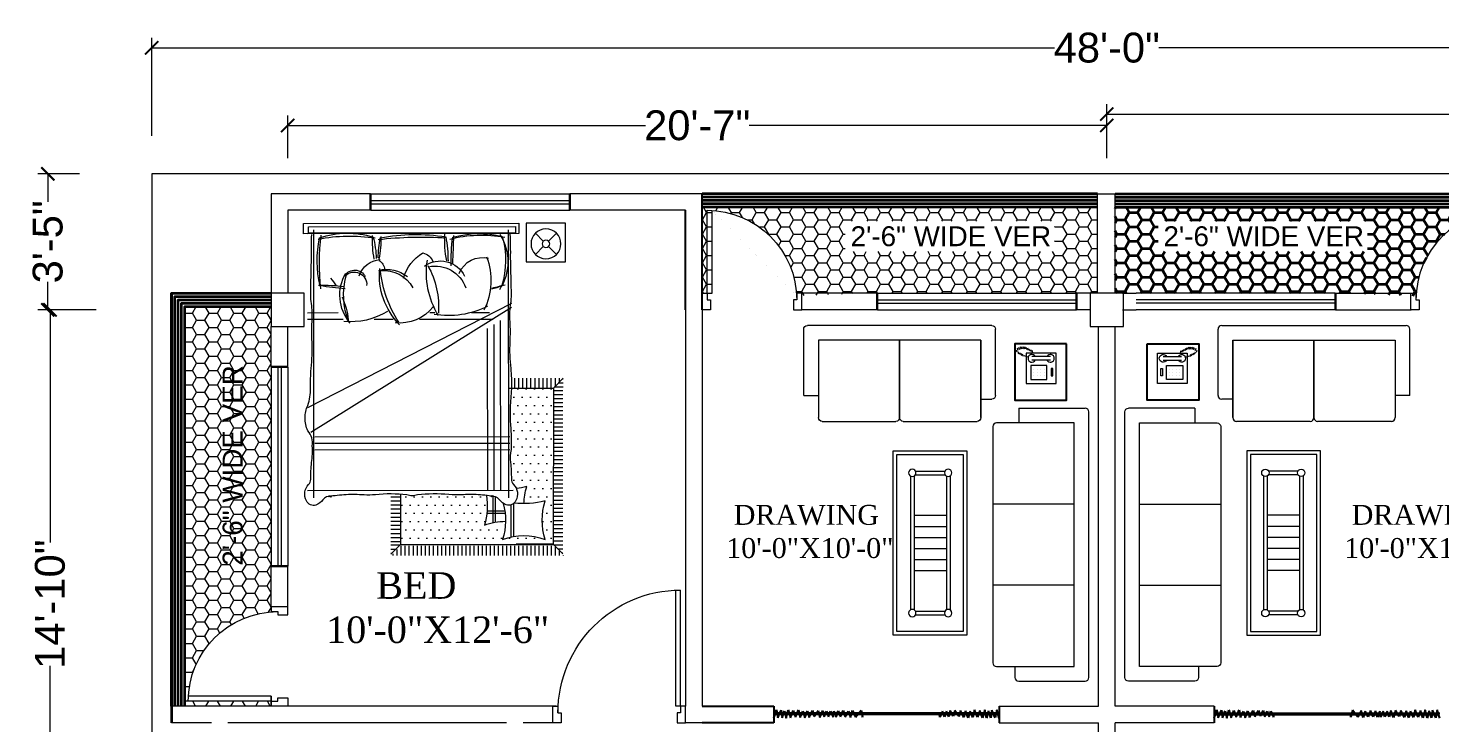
# Model space of a CAD drawing. Header units: inches. Extents: x 1551 to 2198, y 651 to 1264.
# Drawn here: x 1551.2 to 1976.9, y 1054.8 to 1264.2 of the extents above; entities that cross this region are included whole.
import ezdxf

# ---------------------------------------------------------------- set-up
doc = ezdxf.new("R2010")
doc.units = ezdxf.units.IN
doc.header["$MEASUREMENT"] = 0
doc.layers.add('2-Text', color=7, linetype='Continuous')
for name, color, linetype, lineweight in [('4-FURNITURE', 17, 'Continuous', 25), ('DOOR', 252, 'Continuous', 15), ('furniture', 143, 'Continuous', 9), ('illustr-TOILET FIXTURE', 204, 'Continuous', 9), ('sajib', 140, 'Continuous', 30), ('V-line', 254, 'Continuous', 20), ('WALL', 253, 'Continuous', 35)]:
    doc.layers.add(name, color=color, linetype=linetype, lineweight=lineweight)
doc.layers.add('Ver', color=7, linetype='Continuous', lineweight=9, true_color=0x2618ec)
doc.styles.add('h6', font='arial.ttf', dxfattribs={"height": 6})
doc.styles.add('h7', font='arial.ttf', dxfattribs={"height": 9})
doc.styles.add('RS4', font='sylfaen.ttf', dxfattribs={"height": 12})
doc.dimstyles.new('SAJIB 2', dxfattribs={"dimtxt": 9, "dimasz": 4, "dimexe": 3, "dimexo": 3.0625, "dimgap": 0.09, "dimtad": 0, "dimdec": 0, "dimzin": 3, "dimdsep": 46, "dimlunit": 4, "dimtxsty": 'h7', "dimblk": 'ARCHTICK', "dimcen": 2, "dimclrd": 6, "dimclre": 7, "dimclrt": 7, "dimadec": 0, "dimazin": 0, "dimtfac": 1, "dimtdec": 0, "dimtofl": 0, "dimtmove": 0, "dimatfit": 3, "dimldrblk": 'OPEN30', "dimfxl": 1, "dimtolj": 1, "dimtzin": 0, "dimlwd": 20, "dimlwe": 20, "dimarcsym": 0})
pattern_1 = [(0, (-109750.4963, 45282.814), (3.75, 2.1650635), [2.5, -5]), (120, (-109750.4963, 45282.814), (-3.74999999, 2.165063514), [2.5, -5]), (60, (-109750.4963, 45282.814), (8e-09, 4.330127014), [-5, 2.5])]

# ---------------------------------------------------------------- blocks, each defined once
blk = doc.blocks.new('GDFGD')
at = {"layer": 'DOOR'}
for p, q in [((-3036.95, 2150.78), (-3036.95, 2185.78)), ((-3035.45, 2150.78), (-3035.45, 2185.75)), ((-3036.95, 2150.78), (-3035.45, 2150.78))]:
    blk.add_line(p, q, dxfattribs=at)
for points in [[(-3038.45, 2150.78), (-3036.95, 2150.78), (-3036.95, 2148.78), (-3035.95, 2148.78), (-3035.95, 2145.78), (-3038.45, 2145.78)], [(-2998.45, 2150.78), (-2999.95, 2150.78), (-2999.95, 2148.78), (-3000.95, 2148.78), (-3000.95, 2145.78), (-2998.45, 2145.78)]]:
    blk.add_lwpolyline(points, close=True, dxfattribs=at)
blk.add_arc((-3036.95, 2148.78), 37, 0, 90, dxfattribs=at)
blk = doc.blocks.new('RTRTR')
at = {"layer": 'DOOR'}
for p, q in [((-723.21, 2222.65), (-723.21, 2247.61)), ((-721.71, 2222.65), (-721.71, 2247.65)), ((-721.71, 2222.65), (-723.21, 2222.65))]:
    blk.add_line(p, q, dxfattribs=at)
for points in [[(-750.21, 2222.65), (-748.71, 2222.65), (-748.71, 2220.65), (-747.71, 2220.65), (-747.71, 2217.65), (-750.21, 2217.65)], [(-720.21, 2222.65), (-721.71, 2222.65), (-721.71, 2220.65), (-722.71, 2220.65), (-722.71, 2217.65), (-720.21, 2217.65)]]:
    blk.add_lwpolyline(points, close=True, dxfattribs=at)
blk.add_arc((-721.71, 2220.65), 27, 90, 180, dxfattribs=at)
blk = doc.blocks.new('SOFA 3')
at = {"layer": 'furniture'}
for p, q in [((37588.32, 37161.34), (37588.32, 37089.34)), ((37607.32, 37162.34), (37589.32, 37162.34)), ((37608.32, 37158.34), (37608.32, 37161.34)), ((37592.32, 37158.34), (37592.32, 37092.34)), ((37613.32, 37158.34), (37592.32, 37158.34)), ((37614.32, 37093.34), (37614.32, 37157.34)), ((37592.32, 37136.34), (37614.32, 37136.34)), ((37592.32, 37114.34), (37614.32, 37114.34)), ((37592.32, 37092.34), (37613.32, 37092.34)), ((37607.32, 37088.34), (37607.32, 37092.34)), ((37607.32, 37088.34), (37589.32, 37088.34))]:
    blk.add_line(p, q, dxfattribs=at)
for centre, start, end in [((37589.32, 37161.34), 90, 180), ((37607.32, 37161.34), 0, 90), ((37613.32, 37157.34), 0, 90), ((37613.32, 37093.34), 270, 0), ((37589.32, 37089.34), 180, 270)]:
    blk.add_arc(centre, 1, start, end, dxfattribs=at)
blk = doc.blocks.new('Sofa triple')
at = {"layer": 'furniture'}
blk.add_blockref('SOFA 3', (0, 0), dxfattribs=at)
blk = doc.blocks.new('SOFA')
at = {"layer": 'furniture'}
for p, q in [((10786.9, 32517.5), (10786.9, 32538.5)), ((10787.9, 32539.5), (10807.9, 32539.5)), ((10808.9, 32517.5), (10808.9, 32538.5)), ((10808.9, 32538.5), (10808.9, 32517.5)), ((10808.9, 32517.5), (10808.9, 32538.5)), ((10809.9, 32539.5), (10829.9, 32539.5)), ((10830.9, 32517.5), (10830.9, 32538.5)), ((10830.9, 32538.5), (10830.9, 32517.5)), ((10782.9, 32532.5), (10786.9, 32532.5)), ((10782.9, 32532.5), (10782.9, 32514.5)), ((10830.9, 32533.5), (10833.9, 32533.5)), ((10834.9, 32532.5), (10834.9, 32514.5)), ((10808.9, 32517.5), (10786.9, 32517.5)), ((10830.9, 32517.5), (10808.9, 32517.5)), ((10811.9, 32513.5), (10783.9, 32513.5)), ((10833.9, 32513.5), (10805.9, 32513.5))]:
    blk.add_line(p, q, dxfattribs=at)
for centre, start, end in [((10787.9, 32538.5), 90, 180), ((10807.9, 32538.5), 0, 90), ((10809.9, 32538.5), 90, 180), ((10829.9, 32538.5), 0, 90), ((10833.9, 32532.5), 0, 90), ((10783.9, 32514.5), 180, 270), ((10833.9, 32514.5), 270, 0)]:
    blk.add_arc(centre, 1, start, end, dxfattribs=at)
blk = doc.blocks.new('RECTANG')
for p, q in [((1, 1), (0, 1)), ((0, 1), (0, 0)), ((1, 0), (1, 1)), ((0, 0), (1, 0))]:
    blk.add_line(p, q)
blk = doc.blocks.new('FNPHONE')
for p, q in [((-7.29, 6.54), (-7.29, 1.54)), ((-6.29, 6.54), (-6.29, 1.54)), ((-3.87, 4.85), (-3.87, 4.85)), ((-3.87, 3.91), (-3.87, 3.91)), ((-2.94, 4.85), (-2.94, 4.85)), ((-2.94, 3.91), (-2.94, 3.91)), ((-2, 4.85), (-2, 4.85)), ((-2, 3.91), (-2, 3.91)), ((-9.1, 0.22), (-9.7, 0.02)), ((-8.9, 0.62), (-9.5, 0.42)), ((-8.7, 1.02), (-9.3, 0.82)), ((-8.5, 1.42), (-9.1, 1.22)), ((-8.3, 1.82), (-8.9, 1.62)), ((-7.14, 0.56), (-7.5, -0.58)), ((-3.87, 2.97), (-3.87, 2.97)), ((-3.87, 2.03), (-3.87, 2.03)), ((-2.94, 2.97), (-2.94, 2.97)), ((-2.94, 2.03), (-2.94, 2.03)), ((-2, 2.97), (-2, 2.97)), ((-2, 2.03), (-2, 2.03)), ((-9.3, -0.18), (-9.9, -0.38)), ((-9.3, -0.58), (-9.9, -0.78)), ((-9.3, -0.98), (-9.9, -1.18)), ((-9.3, -1.38), (-9.9, -1.58)), ((-9.1, -1.78), (-9.7, -1.98)), ((-8.9, -2.18), (-9.5, -2.38)), ((-8.43, -2.46), (-9.03, -2.66)), ((-7.9, -1.98), (-8.5, -2.18)), ((-7.7, -1.58), (-8.3, -1.78)), ((-7.5, -1.18), (-8.1, -1.38)), ((-7.3, -0.78), (-7.9, -0.98))]:
    blk.add_line(p, q)
for centre, start, end in [((-6.79, 6.54), 298.4915, 241.5085), ((-6.79, 1.54), 118.4915, 61.5085)]:
    blk.add_arc(centre, 1.05, start, end)
for p, xscale, yscale, zscale in [((-8.21, 0), 8.20528234483245, 8.104073169521023, 8.20528234483245), ((-4.81, 1.25), 3.75, 4.375, 3.75), ((-4.03, 6.72), 2.03125, 0.46875, 2.03125)]:
    blk.add_blockref('RECTANG', p, dxfattribs=dict(xscale=xscale, yscale=yscale, zscale=zscale))
blk = doc.blocks.new('T TABLE')
at = {"layer": 'furniture', "ltscale": 0.25}
for p, q in [((10870.58, 29506.49), (10850.58, 29506.49)), ((10850.58, 29506.49), (10850.58, 29456.49)), ((10869.58, 29505.49), (10851.58, 29505.49)), ((10851.58, 29505.49), (10851.58, 29457.49)), ((10869.58, 29457.49), (10869.58, 29505.49)), ((10870.58, 29456.49), (10870.58, 29506.49)), ((10850.58, 29456.49), (10870.58, 29456.49)), ((10851.58, 29457.49), (10869.58, 29457.49))]:
    blk.add_line(p, q, dxfattribs=at)
at = {"layer": 'V-line', "color": 251, "ltscale": 0.25}
for p, q in [((10856.67, 29500.99), (10864.67, 29500.99)), ((10856.67, 29499.99), (10864.67, 29499.99)), ((10855.31, 29463.35), (10855.31, 29499.62)), ((10856.31, 29463.35), (10856.31, 29499.62)), ((10865.04, 29463.35), (10865.04, 29499.62)), ((10866.04, 29463.35), (10866.04, 29499.62)), ((10856.31, 29488.99), (10865.04, 29488.99)), ((10856.31, 29488.99), (10865.04, 29488.99)), ((10856.31, 29485.99), (10865.04, 29485.99)), ((10856.31, 29485.99), (10865.04, 29485.99)), ((10856.31, 29482.99), (10865.04, 29482.99)), ((10856.31, 29482.99), (10865.04, 29482.99)), ((10856.31, 29479.99), (10865.04, 29479.99)), ((10856.31, 29479.99), (10865.04, 29479.99)), ((10856.31, 29476.99), (10865.04, 29476.99)), ((10856.31, 29476.99), (10865.04, 29476.99)), ((10856.31, 29473.99), (10865.04, 29473.99)), ((10856.67, 29462.99), (10864.67, 29462.99)), ((10856.67, 29461.99), (10864.67, 29461.99))]:
    blk.add_line(p, q, dxfattribs=at)
for centre in [(10855.81, 29500.49), (10865.54, 29500.49), (10855.81, 29462.49), (10865.54, 29462.49)]:
    blk.add_circle(centre, 1, dxfattribs=at)
blk = doc.blocks.new('bedm')
for p, q in [((-12.73, 24.38), (50.51, 24.38)), ((-11.35, 25.59), (-11.35, -56.88)), ((48.64, 25.59), (48.64, -56.88)), ((-12.35, 2.89), (50.51, -29.21)), ((-12.35, 1.69), (49.48, -36.77)), ((-5.51, 0), (0, 0)), ((11.33, 0), (12.81, 0)), ((41.02, 0), (50.51, 0)), ((-6.7, -2.03), (15.97, -2.03)), ((24.06, -2.03), (29.96, -2.03)), ((39.46, -2.03), (50.51, -2.03)), ((-12.73, -54.7), (50.51, -54.7))]:
    blk.add_line(p, q)
for points in [[(-14.62, 27.58), (-14.62, 24.38), (51.64, 24.38), (51.64, 27.58)], [(-13.6, 24.61), (50.16, 24.61), (50.16, 26.52), (-13.6, 26.52)]]:
    blk.add_lwpolyline(points, close=True)
at = {"linetype": 'ByBlock'}
for points in [[(-11.93, -34.52, 0.045167), (-12.14, -42.06, -0.080578), (-11.96, -45.99, 0.026504), (-12.23, -51.13, -0.211134), (-12.9, -52.77, 0.329446), (-13.58, -57.76, 0.37589), (-10.61, -59.09, 0.123892), (-8.48, -57.44, -0.342539), (-5.98, -56.62, 0.955623), (-6.75, -56.52, -0.036442), (-1.35, -55.92, -0.046791), (3.01, -56, 0.023628), (7.01, -55.92, -0.055897), (16.69, -56.01, 0.053528), (18.31, -56.29, 0.053528), (19.93, -56.01, -0.055897), (29.62, -55.92, 0.026973), (33.12, -56, -0.036947), (38.63, -55.92, -0.036442), (44.03, -56.52, 0.955623), (43.26, -56.62, -0.342539), (45.76, -57.44, 0.123892), (47.9, -59.09, 0.37589), (50.86, -57.76, 0.329446), (50.19, -52.77, -0.211134), (49.51, -51.13, 0.026504), (49.24, -45.99, -0.06219), (49.05, -40.9, -0.218233), (50.36, -36.25, 0.123513), (51.21, -32.26, 0.129887), (50.39, -28.42, -0.095063), (49.59, -23.12, 0.016498), (49.37, -17.12, -0.039412), (49.06, -8.88, 0.025508), (49.06, -2.71, -0.038458), (49.16, 2.23, 0.058958), (49.43, 7.72, 0.00267), (49.23, 16.86, 0.015571), (49.13, 24.18)], [(-11.85, 24.18, 0.015571), (-11.95, 16.86, 0.00267), (-12.14, 7.72, 0.058958), (-11.87, 2.23, -0.038458), (-11.77, -2.71, 0.025508), (-11.77, -8.88, -0.039412), (-12.08, -17.12, 0.016498), (-12.31, -23.12)], [(-12.31, -23.12, -0.037552), (-11.93, -34.52)]]:
    blk.add_lwpolyline(points, format="xyb", dxfattribs=at)
for centre, radius, start, end in [((4.34, 15.74), 15.55, 147.51, 213.8336), ((-3.1, -14.57), 38.5, 75.2741, 100.6711), ((122.07, 24.02), 116.52, 180.1063, 184.3312), ((-29.58, 22.85), 37.82, 349.589, 2.0447), ((15.6, -89.34), 112.69, 83.3146, 94.0301), ((57.39, 22.44), 29.5, 177.8261, 191.4767), ((37.43, -28.85), 52.51, 79.3138, 98.5648), ((0.63, 22.18), 29.83, 349.1667, 3.123), ((-29.75, 15.34), 76.52, 354.0935, 6.4707), ((11.14, 4.47), 9.94, 78.0413, 160.8342), ((36.5, 1.79), 26.38, 151.0456, 184.1497), ((26.84, 3.06), 9.96, 83.1541, 152.0001), ((-9.06, 17.28), 37.34, 327.3804, 353.3034), ((36.06, 8.78), 3.82, 42.6016, 185.3377), ((17.55, 5.5), 21.8, 338.0807, 15.8259), ((61.56, -4.61), 23.76, 139.9508, 146.951), ((-27.33, -68.33), 78.8, 74.5629, 77.5763), ((61.56, -4.61), 23.76, 156.2982, 173.8539), ((47.62, -70.17), 78.78, 90.3848, 96.2107)]:
    blk.add_arc(centre, radius, start, end)
for centre, radius, start, end in [((15.98, 16.19), 26.48, 163.9263, 197.1409), ((-2.34, -5.37), 29.75, 74.2117, 103.8432), ((-53.93, 15.34), 60.2, 359.1536, 7.5533), ((48.63, 15.9), 41.42, 169.5301, 179.934), ((16.98, -34.74), 58.87, 79.1717, 98.8688), ((-11.16, 15.68), 39.9, 1.8337, 10.6945), ((58.71, 15.92), 29.43, 165.3434, 178.3876), ((38.13, -2.18), 26.74, 71.2545, 107.1861), ((12.57, 16.04), 34.89, 347.3175, 11.7435), ((15.86, 14.24), 4.3, 102.1757, 158.3207), ((8.44, 7.29), 12.92, 15.4018, 59.7122), ((14.51, 10.01), 20.51, 159.3026, 206.5026), ((-3.37, 9.34), 7.68, 21.4295, 104.3652), ((9.6, 7.65), 8.33, 54.1671, 153.8421), ((-11.14, 12.19), 24.99, 328.6542, 9.1977), ((26.06, 3.09), 10.31, 76.3296, 128.0812), ((6.78, 11.47), 21.53, 315.5269, 5.813), ((30.3, 13.08), 3.59, 120.1134, 175.8974), ((27.5, 8.99), 7.47, 19.1335, 85.0933), ((35.95, 9.51), 3.68, 33.4026, 153.0195), ((27.22, 5.47), 13.28, 319.8178, 30.7335), ((-5.37, 15.08), 7.78, 239.4859, 264.3104), ((35.43, 69.63), 62.26, 273.2105, 280.3406), ((7.07, 25.62), 26.45, 243.0538, 279.663), ((22.22, 10.21), 13.35, 218.7278, 275.6813), ((37.1, 18.54), 21.25, 238.1221, 275.9522)]:
    blk.add_arc(centre, radius, start, end, dxfattribs=at)
blk = doc.blocks.new('M-bed')
at = {"layer": 'furniture'}
h = blk.add_hatch(dxfattribs=at)
h.set_pattern_fill('DOTS', color=3, scale=40, angle=180, style=0)
h.set_pattern_definition([(180, (3692.6392, 7362.079), (-1.25, -2.5), [0, -2.5])])
h.paths.add_polyline_path([(3692.58, 7408.37), (3681.4, 7408.38), (3646.55, 7408.43), (3646.54, 7393.34, 0.011226), (3648.44, 7393.52, -0.053528), (3650.03, 7393.79, -0.053528), (3651.62, 7393.52, 0.055897), (3661.11, 7393.42, -0.023628), (3665.03, 7393.5, 0.046791), (3669.29, 7393.42, 0.021476), (3672.42, 7393.67, 0.117676), (3671.8, 7402.65, 0.09252), (3678.19, 7401.45, 0.072446), (3677.31, 7406.97, 0.18681), (3690.12, 7406.96, 0.148057), (3690.11, 7395.32, 0.06293), (3683.75, 7396.14, 0.065098), (3684.6, 7391, 0.0312), (3681.47, 7391.61, -0.099873), (3680.54, 7390.25, 0.186828), (3679.95, 7388.81, -0.027883), (3679.66, 7383.51, 0.077199), (3679.86, 7379.82, -0.045167), (3679.65, 7372.43, 0.037552), (3680.01, 7361.27), (3692.64, 7361.27)])
at = {"layer": 'furniture', "linetype": 'Continuous'}
for p, q in [((3646.55, 7408.43), (3643.61, 7411.37)), ((3692.58, 7408.37), (3695.52, 7411.31)), ((3692.64, 7361.27), (3692.58, 7408.37)), ((3679.07, 7361.27), (3692.64, 7361.27)), ((3692.64, 7361.27), (3695.58, 7358.32))]:
    blk.add_line(p, q, dxfattribs=at)
at = {"layer": 'furniture', "color": 1}
for p, q in [((3643.85, 7411.14), (3643.62, 7411.14)), ((3644.17, 7411.23), (3644.17, 7411.8)), ((3645.4, 7410.01), (3645.4, 7411.8)), ((3646.62, 7408.86), (3646.62, 7411.8)), ((3647.85, 7408.86), (3647.85, 7411.8)), ((3649.07, 7408.86), (3649.07, 7411.79)), ((3650.3, 7408.85), (3650.3, 7411.79)), ((3651.52, 7408.85), (3651.52, 7411.79)), ((3652.75, 7408.85), (3652.75, 7411.79)), ((3653.97, 7408.85), (3653.97, 7411.79)), ((3655.2, 7408.85), (3655.2, 7411.79)), ((3656.42, 7408.85), (3656.42, 7411.79)), ((3657.65, 7408.85), (3657.65, 7411.79)), ((3658.87, 7408.84), (3658.87, 7411.78)), ((3660.1, 7408.84), (3660.1, 7411.78)), ((3661.32, 7408.84), (3661.32, 7411.78)), ((3662.55, 7408.84), (3662.55, 7411.78)), ((3663.77, 7408.84), (3663.77, 7411.78)), ((3665, 7408.84), (3665, 7411.78)), ((3666.22, 7408.84), (3666.22, 7411.78)), ((3667.45, 7408.84), (3667.45, 7411.78)), ((3668.67, 7408.83), (3668.67, 7411.77)), ((3669.9, 7408.83), (3669.9, 7411.77)), ((3671.12, 7408.83), (3671.12, 7411.77)), ((3672.35, 7408.83), (3672.35, 7411.77)), ((3673.57, 7408.83), (3673.57, 7411.77)), ((3674.8, 7408.83), (3674.8, 7411.77)), ((3676.02, 7408.83), (3676.02, 7411.77)), ((3677.25, 7408.82), (3677.25, 7411.77)), ((3678.47, 7408.82), (3678.47, 7411.76)), ((3679.7, 7408.82), (3679.7, 7411.76)), ((3680.92, 7408.82), (3680.92, 7411.76)), ((3682.15, 7408.82), (3682.15, 7411.76)), ((3683.37, 7408.82), (3683.37, 7411.76)), ((3684.6, 7408.82), (3684.6, 7411.76)), ((3685.82, 7408.82), (3685.82, 7411.76)), ((3687.05, 7408.81), (3687.05, 7411.75)), ((3688.27, 7408.81), (3688.27, 7411.75)), ((3689.5, 7408.81), (3689.5, 7411.75)), ((3690.72, 7408.81), (3690.72, 7411.75)), ((3691.95, 7408.81), (3691.95, 7411.75)), ((3693.17, 7409.24), (3693.17, 7411.75)), ((3694.4, 7410.46), (3694.4, 7411.75)), ((3695.52, 7411.08), (3695.29, 7411.08)), ((3695.62, 7411.69), (3695.62, 7411.75)), ((3646.55, 7407.64), (3643.61, 7407.65)), ((3645.08, 7409.92), (3643.62, 7409.92)), ((3646.3, 7408.69), (3643.62, 7408.69)), ((3692.58, 7408.37), (3681.4, 7408.38)), ((3695.52, 7407.4), (3692.58, 7407.4)), ((3695.52, 7408.63), (3692.84, 7408.63)), ((3695.52, 7409.85), (3694.06, 7409.85)), ((3646.55, 7406.42), (3643.61, 7406.42)), ((3646.55, 7405.19), (3643.61, 7405.2)), ((3646.55, 7403.97), (3643.61, 7403.97)), ((3646.55, 7402.74), (3643.61, 7402.75)), ((3680.57, 7396.12), (3680.58, 7406.05)), ((3695.51, 7402.5), (3692.57, 7402.5)), ((3695.52, 7406.18), (3692.58, 7406.18)), ((3695.52, 7404.95), (3692.58, 7404.95)), ((3695.52, 7403.73), (3692.58, 7403.73)), ((3646.54, 7401.52), (3643.6, 7401.52)), ((3646.54, 7400.29), (3643.6, 7400.3)), ((3646.54, 7399.07), (3643.6, 7399.07)), ((3678, 7398.4), (3672.62, 7398.41)), ((3675.06, 7394.04), (3675.07, 7401.73)), ((3695.51, 7401.28), (3692.57, 7401.28)), ((3695.51, 7400.05), (3692.57, 7400.05)), ((3695.51, 7398.83), (3692.57, 7398.83)), ((3646.54, 7397.84), (3643.6, 7397.85)), ((3646.54, 7396.62), (3643.6, 7396.62)), ((3646.54, 7395.39), (3643.6, 7395.4)), ((3646.54, 7394.17), (3643.6, 7394.17)), ((3695.51, 7397.6), (3692.57, 7397.6)), ((3695.51, 7396.38), (3692.57, 7396.38)), ((3695.51, 7395.15), (3692.57, 7395.15)), ((3695.51, 7393.93), (3692.57, 7393.93)), ((3676.76, 7392.21), (3676.71, 7340.89)), ((3695.5, 7391.48), (3692.56, 7391.48)), ((3695.5, 7390.25), (3692.56, 7390.25)), ((3695.51, 7392.7), (3692.57, 7392.7)), ((3695.5, 7389.03), (3692.56, 7389.03)), ((3695.5, 7387.8), (3692.56, 7387.8)), ((3695.5, 7386.58), (3692.56, 7386.58)), ((3695.5, 7385.35), (3692.56, 7385.35)), ((3695.5, 7384.13), (3692.56, 7384.13)), ((3695.5, 7382.9), (3692.56, 7382.9)), ((3695.5, 7381.68), (3692.56, 7381.68)), ((3695.49, 7379.23), (3692.55, 7379.23)), ((3695.49, 7378), (3692.55, 7378)), ((3695.49, 7376.78), (3692.55, 7376.78)), ((3695.5, 7380.45), (3692.56, 7380.45)), ((3620.67, 7375.96), (3679.46, 7375.91)), ((3695.49, 7375.55), (3692.55, 7375.55)), ((3695.49, 7374.33), (3692.55, 7374.33)), ((3695.49, 7373.1), (3692.55, 7373.1)), ((3695.49, 7371.88), (3692.55, 7371.88)), ((3695.49, 7370.65), (3692.55, 7370.65)), ((3695.49, 7369.43), (3692.55, 7369.43)), ((3695.48, 7366.98), (3692.54, 7366.98)), ((3695.48, 7365.75), (3692.54, 7365.75)), ((3695.48, 7364.53), (3692.54, 7364.53)), ((3695.49, 7368.2), (3692.55, 7368.2)), ((3680.87, 7358.34), (3680.87, 7361.28)), ((3682.1, 7358.34), (3682.1, 7361.28)), ((3683.32, 7358.34), (3683.32, 7361.28)), ((3684.55, 7358.34), (3684.55, 7361.28)), ((3685.77, 7358.34), (3685.77, 7361.28)), ((3687, 7358.33), (3687, 7361.27)), ((3688.22, 7358.33), (3688.22, 7361.27)), ((3689.45, 7358.33), (3689.45, 7361.27)), ((3690.67, 7358.33), (3690.67, 7361.27)), ((3691.9, 7358.33), (3691.9, 7361.27)), ((3695.48, 7363.3), (3692.54, 7363.3)), ((3695.48, 7362.08), (3692.54, 7362.08)), ((3695.58, 7361.06), (3692.84, 7361.06)), ((3693.12, 7358.33), (3693.12, 7360.77)), ((3695.62, 7359.79), (3694.11, 7359.79)), ((3694.35, 7358.32), (3694.35, 7359.54)), ((3695.62, 7358.57), (3695.33, 7358.57))]:
    blk.add_line(p, q, dxfattribs=at)
at = {"layer": 'furniture', "color": 150}
for p, q in [((3679.83, 7396.51), (3679.84, 7406.2)), ((3678.09, 7399.14), (3672.55, 7399.14)), ((3674.33, 7393.99), (3674.33, 7401.88)), ((3674.8, 7392.21), (3674.76, 7342.11)), ((3620.67, 7377.92), (3679.46, 7377.87))]:
    blk.add_line(p, q, dxfattribs=at)
at = {"layer": 'furniture'}
for p, q in [((3672.84, 7392.22), (3672.8, 7343.33)), ((3620.67, 7379.88), (3679.46, 7379.83)), ((3689.59, 7318.59, 1.69), (3687.2, 7320.99, 1.69)), ((3691.18, 7318.59, 1.69), (3693.58, 7320.98, 1.69)), ((3689.59, 7317, 1.69), (3687.2, 7314.61, 1.69)), ((3691.18, 7317, 1.69), (3693.57, 7314.61, 1.69))]:
    blk.add_line(p, q, dxfattribs=at)
at = {"layer": 'furniture', "linetype": 'Continuous'}
blk.add_lwpolyline([(3646.54, 7393.34), (3646.55, 7408.43), (3692.64, 7408.43)], dxfattribs=at)
at = {"layer": 'furniture'}
blk.add_lwpolyline([(3696.25, 7311.53), (3684.4, 7311.54), (3684.41, 7323.25), (3696.26, 7323.24)], close=True, dxfattribs=at)
for radius in [4.51, 1.13]:
    blk.add_circle((3690.39, 7317.8, 1.69), radius, dxfattribs=at)
for centre, radius, start, end in [((3658.8, 7401.17), 19.4, 344.6755, 17.4141), ((3683.73, 7423.51), 17.74, 248.7884, 291.1143), ((3709.34, 7401.12), 20.09, 163.1076, 196.7951), ((3653.29, 7396.85), 19.4, 350.5682, 17.4141), ((3678.22, 7419.19), 17.74, 248.7884, 269.9322), ((3683.68, 7370.58), 25.56, 75.4418, 96.6097), ((3703.83, 7396.8), 20.09, 181.8967, 196.7951), ((3678.17, 7366.26), 25.56, 75.4418, 82.59)]:
    blk.add_arc(centre, radius, start, end, dxfattribs=at)
at = {"layer": 'furniture', "xscale": 0.9799999999687397, "yscale": 0.9799999999687397, "zscale": 0.9799999999687397, "rotation": 179.9513479370545}
blk.add_blockref('bedm', (3667.93, 7338.62), dxfattribs=at)
blk = doc.blocks.new('_ArchTick')
at = {"layer": 'WALL', "color": 0, "const_width": 0.15}
blk.add_lwpolyline([(-0.5, -0.5), (0.5, 0.5)], dxfattribs=at)
blk = doc.blocks.new('*D23')
at = {"layer": 'Defpoints', "color": 0, "ltscale": 25, "transparency": 16777216}
for p in [(2164.46, 1258.27), (2164.46, 1235.42), (1588.46, 1228.7)]:
    blk.add_point(p, dxfattribs=at)
at = {"layer": 'Ver', "color": 7, "lineweight": 20, "ltscale": 25, "transparency": 16777216}
for p, q in [((1588.46, 1231.77), (1588.46, 1261.27)), ((2164.46, 1238.48), (2164.46, 1261.27))]:
    blk.add_line(p, q, dxfattribs=at)
at = {"layer": 'Ver', "color": 6, "lineweight": 20, "ltscale": 25, "transparency": 16777216}
for p, q in [((1588.46, 1258.27), (1860.73, 1258.27)), ((2164.46, 1258.27), (1892.19, 1258.27))]:
    blk.add_line(p, q, dxfattribs=at)
at = {"layer": 'Ver', "color": 6, "lineweight": 20, "ltscale": 25, "transparency": 16777216, "xscale": 4, "yscale": 4, "zscale": 4, "rotation": 180}
blk.add_blockref('_ArchTick', (1588.46, 1258.27), dxfattribs=at)
at = {"layer": 'Ver', "color": 6, "lineweight": 20, "ltscale": 25, "transparency": 16777216, "xscale": 4, "yscale": 4, "zscale": 4}
blk.add_blockref('_ArchTick', (2164.46, 1258.27), dxfattribs=at)
at = {"layer": 'Ver', "color": 7, "ltscale": 25, "transparency": 16777216, "insert": (1876.46, 1258.27), "char_height": 9, "attachment_point": 5, "style": 'h7'}
blk.add_mtext('\\A1;48\'-0"', dxfattribs=at)
blk = doc.blocks.new('_Open30')
at = {"color": 0, "linetype": 'ByBlock', "lineweight": -2}
for p, q in [((-1, 0.27), (0, 0)), ((0, 0), (-1, -0.27)), ((0, 0), (-1, 0))]:
    blk.add_line(p, q, dxfattribs=at)
blk = doc.blocks.new('*D24')
at = {"layer": 'Defpoints', "color": 0, "ltscale": 25, "transparency": 16777216}
for p in [(2123.46, 1238.3), (1876.46, 1221.95), (2123.46, 1221.95)]:
    blk.add_point(p, dxfattribs=at)
at = {"layer": 'Ver', "color": 7, "lineweight": 20, "ltscale": 25, "transparency": 16777216}
for p, q in [((1876.46, 1225.02), (1876.46, 1241.3)), ((2123.46, 1225.02), (2123.46, 1241.3))]:
    blk.add_line(p, q, dxfattribs=at)
at = {"layer": 'Ver', "color": 6, "lineweight": 20, "ltscale": 25, "transparency": 16777216}
for p, q in [((1876.46, 1238.3), (1984.34, 1238.3)), ((2123.46, 1238.3), (2015.59, 1238.3))]:
    blk.add_line(p, q, dxfattribs=at)
at = {"layer": 'Ver', "color": 6, "lineweight": 20, "ltscale": 25, "transparency": 16777216, "xscale": 4, "yscale": 4, "zscale": 4, "rotation": 180}
blk.add_blockref('_ArchTick', (1876.46, 1238.3), dxfattribs=at)
at = {"layer": 'Ver', "color": 6, "lineweight": 20, "ltscale": 25, "transparency": 16777216, "xscale": 4, "yscale": 4, "zscale": 4}
blk.add_blockref('_ArchTick', (2123.46, 1238.3), dxfattribs=at)
at = {"layer": 'Ver', "color": 7, "ltscale": 25, "transparency": 16777216, "insert": (1999.96, 1238.3), "char_height": 9, "attachment_point": 5, "style": 'h7'}
blk.add_mtext('\\A1;20\'-7"', dxfattribs=at)
blk = doc.blocks.new('*D25')
at = {"layer": 'Defpoints', "color": 0, "ltscale": 25, "transparency": 16777216}
for p in [(1629.46, 1234.85), (1629.46, 1221.95), (1876.46, 1221.95)]:
    blk.add_point(p, dxfattribs=at)
at = {"layer": 'Ver', "color": 7, "lineweight": 20, "ltscale": 25, "transparency": 16777216}
for p, q in [((1629.46, 1225.02), (1629.46, 1237.85)), ((1876.46, 1225.02), (1876.46, 1237.85))]:
    blk.add_line(p, q, dxfattribs=at)
at = {"layer": 'Ver', "color": 6, "lineweight": 20, "ltscale": 25, "transparency": 16777216}
for p, q in [((1629.46, 1234.85), (1737.34, 1234.85)), ((1876.46, 1234.85), (1768.59, 1234.85))]:
    blk.add_line(p, q, dxfattribs=at)
at = {"layer": 'Ver', "color": 6, "lineweight": 20, "ltscale": 25, "transparency": 16777216, "xscale": 4, "yscale": 4, "zscale": 4, "rotation": 180}
blk.add_blockref('_ArchTick', (1629.46, 1234.85), dxfattribs=at)
at = {"layer": 'Ver', "color": 6, "lineweight": 20, "ltscale": 25, "transparency": 16777216, "xscale": 4, "yscale": 4, "zscale": 4}
blk.add_blockref('_ArchTick', (1876.46, 1234.85), dxfattribs=at)
at = {"layer": 'Ver', "color": 7, "ltscale": 25, "transparency": 16777216, "insert": (1752.96, 1234.85), "char_height": 9, "attachment_point": 5, "style": 'h7'}
blk.add_mtext('\\A1;20\'-7"', dxfattribs=at)
blk = doc.blocks.new('*D26')
at = {"layer": 'Defpoints', "color": 0, "ltscale": 25, "transparency": 16777216}
for p in [(1569.76, 1220.27), (1557.12, 1179.27), (1574.82, 1179.27)]:
    blk.add_point(p, dxfattribs=at)
at = {"layer": 'Ver', "color": 7, "lineweight": 20, "ltscale": 25, "transparency": 16777216}
for p, q in [((1566.7, 1220.27), (1554.12, 1220.27)), ((1571.75, 1179.27), (1554.12, 1179.27))]:
    blk.add_line(p, q, dxfattribs=at)
at = {"layer": 'Ver', "color": 6, "lineweight": 20, "ltscale": 25, "transparency": 16777216}
for p, q in [((1557.12, 1220.27), (1557.12, 1211.82)), ((1557.12, 1179.27), (1557.12, 1187.72))]:
    blk.add_line(p, q, dxfattribs=at)
at = {"layer": 'Ver', "color": 6, "lineweight": 20, "ltscale": 25, "transparency": 16777216, "xscale": 4, "yscale": 4, "zscale": 4}
for p, rotation in [((1557.12, 1220.27), 90), ((1557.12, 1179.27), 270)]:
    blk.add_blockref('_ArchTick', p, dxfattribs=dict(at, rotation=rotation))
at = {"layer": 'Ver', "color": 7, "ltscale": 25, "transparency": 16777216, "insert": (1557.12, 1199.77), "char_height": 9, "attachment_point": 5, "rotation": 90, "style": 'h7'}
blk.add_mtext('\\A1;3\'-5"', dxfattribs=at)
blk = doc.blocks.new('*D34')
at = {"layer": 'Defpoints', "color": 0, "ltscale": 25, "transparency": 16777216}
for p in [(1557.8, 1179.27), (1570.8, 1179.27), (1570.8, 1001.77)]:
    blk.add_point(p, dxfattribs=at)
at = {"layer": 'Ver', "color": 7, "lineweight": 20, "ltscale": 25, "transparency": 16777216}
for p, q in [((1567.74, 1179.27), (1554.8, 1179.27)), ((1567.74, 1001.77), (1554.8, 1001.77))]:
    blk.add_line(p, q, dxfattribs=at)
at = {"layer": 'Ver', "color": 6, "lineweight": 20, "ltscale": 25, "transparency": 16777216}
for p, q in [((1557.8, 1179.27), (1557.8, 1109.14)), ((1557.8, 1001.77), (1557.8, 1071.9))]:
    blk.add_line(p, q, dxfattribs=at)
at = {"layer": 'Ver', "color": 6, "lineweight": 20, "ltscale": 25, "transparency": 16777216, "xscale": 4, "yscale": 4, "zscale": 4}
for p, rotation in [((1557.8, 1179.27), 90), ((1557.8, 1001.77), 270)]:
    blk.add_blockref('_ArchTick', p, dxfattribs=dict(at, rotation=rotation))
at = {"layer": 'Ver', "color": 7, "ltscale": 25, "transparency": 16777216, "insert": (1557.8, 1090.52), "char_height": 9, "attachment_point": 5, "rotation": 90, "style": 'h7'}
blk.add_mtext('\\A1;14\'-10"', dxfattribs=at)

msp = doc.modelspace()

# ---------------------------------------------------------------- hatches: boundary and pattern name
at = {"layer": 'Ver', "ltscale": 25, "true_color": 0xcecce6}
h = msp.add_hatch(dxfattribs=at)
h.set_pattern_fill('HONEY', color=254, scale=20, style=0)
h.set_pattern_definition(pattern_1)
edge = h.paths.add_edge_path()
edge.add_line((1867.3, 1184.27), (1871.46, 1184.27))
edge.add_line((1871.46, 1184.27), (1873.71, 1184.27))
edge.add_line((1873.71, 1184.27), (1873.71, 1210.27))
edge.add_line((1873.71, 1210.27), (1754.46, 1210.27))
edge.add_line((1754.46, 1210.27), (1754.46, 1184.27))
edge.add_line((1754.46, 1184.27), (1757.46, 1184.27))
edge.add_line((1757.46, 1184.27), (1757.46, 1209.23))
edge.add_arc((1755.96, 1182.27), 27, 2.511, 86.8153, ccw=False)
edge.add_line((1782.94, 1183.45), (1803.14, 1184.27))
edge.add_line((1803.14, 1184.27), (1807.24, 1184.27))
edge.add_line((1807.24, 1184.27), (1867.3, 1184.27))
h.paths.add_polyline_path([(1797.58, 1205.96), (1860.7, 1205.96), (1860.7, 1196.84), (1797.58, 1196.84)], flags=16)
h = msp.add_hatch(dxfattribs=at)
h.set_pattern_fill('HONEY', color=254, scale=20, style=0)
h.set_pattern_definition(pattern_1)
h.paths.add_polyline_path([(1624.46, 1162.02), (1624.46, 1174.27), (1624.46, 1180.27), (1598.46, 1180.27), (1598.46, 1059.77), (1624.46, 1059.77), (1624.46, 1061.27), (1599.46, 1061.27, -0.392661), (1624.46, 1088.2), (1624.46, 1089.77), (1624.46, 1102.02)])
h.paths.add_polyline_path([(1608.34, 1100.78), (1608.34, 1163.9), (1617.47, 1163.9), (1617.47, 1100.78)], flags=24)
at = {"layer": 'WALL'}
h = msp.add_hatch(dxfattribs=at)
h.set_pattern_fill('HONEY', color=0, scale=20, style=0)
h.set_pattern_definition(pattern_1)
edge = h.paths.add_edge_path()
edge.add_line((1885.37, 1184.27), (1881.21, 1184.27))
edge.add_line((1881.21, 1184.27), (1878.96, 1184.27))
edge.add_line((1878.96, 1184.27), (1878.96, 1210.27))
edge.add_line((1878.96, 1210.27), (1998.21, 1210.27))
edge.add_line((1998.21, 1210.27), (1998.21, 1184.27))
edge.add_line((1998.21, 1184.27), (1995.21, 1184.27))
edge.add_line((1995.21, 1184.27), (1995.21, 1209.23))
edge.add_arc((1996.71, 1182.27), 27, 453.1847, 537.489)
edge.add_line((1969.73, 1183.45), (1949.52, 1184.27))
edge.add_line((1949.52, 1184.27), (1945.43, 1184.27))
edge.add_line((1945.43, 1184.27), (1885.37, 1184.27))
h.paths.add_polyline_path([(1955.09, 1205.96), (1891.97, 1205.96), (1891.97, 1196.84), (1955.09, 1196.84)], flags=16)

# ---------------------------------------------------------------- linework, layer by layer
at = {"layer": '4-FURNITURE'}
for points in [[(1864.31, 1169.02), (1848.71, 1169.02), (1848.71, 1152.01), (1864.31, 1152.01)], [(1888.62, 1169.02), (1904.21, 1169.02), (1904.21, 1152.01), (1888.62, 1152.01)]]:
    msp.add_lwpolyline(points, close=True, dxfattribs=at)
at = {"layer": 'illustr-TOILET FIXTURE', "linetype": 'ByBlock'}
for p, q in [((1654.53, 1214.27), (1714.53, 1214.27)), ((1654.53, 1214.27), (1714.53, 1214.27)), ((1654.53, 1212.27), (1714.53, 1212.27)), ((1654.53, 1212.27), (1714.53, 1212.27)), ((1654.53, 1211.27), (1714.53, 1211.27)), ((1654.53, 1211.27), (1714.53, 1211.27)), ((1654.53, 1209.27), (1714.53, 1209.27)), ((1654.53, 1209.27), (1714.53, 1209.27)), ((1807.3, 1184.27), (1867.3, 1184.27)), ((1807.3, 1184.27), (1867.3, 1184.27)), ((1945.37, 1184.27), (1885.37, 1184.27)), ((1945.37, 1184.27), (1885.37, 1184.27)), ((1807.3, 1182.27), (1867.3, 1182.27)), ((1807.3, 1182.27), (1867.3, 1182.27)), ((1807.3, 1181.27), (1867.3, 1181.27)), ((1807.3, 1181.27), (1867.3, 1181.27)), ((1807.3, 1179.27), (1867.3, 1179.27)), ((1807.3, 1179.27), (1867.3, 1179.27)), ((1945.37, 1182.27), (1885.37, 1182.27)), ((1945.37, 1182.27), (1885.37, 1182.27)), ((1945.37, 1181.27), (1885.37, 1181.27)), ((1945.37, 1181.27), (1885.37, 1181.27)), ((1945.37, 1179.27), (1885.37, 1179.27)), ((1945.37, 1179.27), (1885.37, 1179.27)), ((1624.46, 1162.02), (1624.46, 1102.02)), ((1624.46, 1162.02), (1624.46, 1102.02)), ((1626.46, 1162.02), (1626.46, 1102.02)), ((1626.46, 1162.02), (1626.46, 1102.02)), ((1627.46, 1162.02), (1627.46, 1102.02)), ((1627.46, 1162.02), (1627.46, 1102.02)), ((1629.46, 1162.02), (1629.46, 1102.02)), ((1629.46, 1162.02), (1629.46, 1102.02))]:
    msp.add_line(p, q, dxfattribs=at)
at = {"layer": 'sajib', "ltscale": 25}
for p, q in [((1654.46, 1214.27), (1654.46, 1209.27)), ((1654.46, 1209.27), (1654.46, 1214.27)), ((1714.53, 1209.27), (1714.53, 1214.27)), ((1714.53, 1214.27), (1714.53, 1209.27)), ((1807.24, 1184.27), (1807.24, 1179.27)), ((1807.24, 1179.27), (1807.24, 1184.27)), ((1867.3, 1179.27), (1867.3, 1184.27)), ((1867.3, 1184.27), (1867.3, 1179.27)), ((1945.43, 1184.27), (1945.43, 1179.27)), ((1945.43, 1179.27), (1945.43, 1184.27)), ((1629.46, 1162.08), (1624.46, 1162.08)), ((1624.46, 1162.08), (1629.46, 1162.08)), ((1624.46, 1102.02), (1629.46, 1102.02)), ((1629.46, 1102.02), (1624.46, 1102.02))]:
    msp.add_line(p, q, dxfattribs=at)
at = {"layer": 'Ver', "color": 1, "ltscale": 25}
for p, q in [((2164.46, 1220.27), (1588.46, 1220.27)), ((1588.46, 1220.27), (1588.46, 764.27))]:
    msp.add_line(p, q, dxfattribs=at)
at = {"layer": 'Ver', "ltscale": 25}
for p, q in [((1654.46, 1214.27), (1624.46, 1214.27)), ((1624.46, 1214.27), (1624.46, 1184.27)), ((1654.46, 1214.27), (1652.02, 1214.27)), ((1696.03, 1214.27), (1696.03, 1214.27)), ((1706.73, 1214.27), (1706.66, 1214.27)), ((1754.46, 1214.27), (1714.53, 1214.27)), ((1873.71, 1184.27), (1873.71, 1214.27)), ((1873.71, 1214.27), (1878.96, 1214.27)), ((1878.96, 1184.27), (1878.96, 1214.27)), ((1654.46, 1209.27), (1629.46, 1209.27)), ((1629.46, 1209.27), (1629.46, 1184.27)), ((1749.46, 1209.27), (1714.53, 1209.27)), ((1807.24, 1184.27), (1784.46, 1184.27)), ((1848.8, 1184.27), (1848.8, 1184.27)), ((1871.46, 1184.27), (1867.3, 1184.27)), ((1881.21, 1184.27), (1885.37, 1184.27)), ((1903.87, 1184.27), (1903.87, 1184.27)), ((1945.43, 1184.27), (1968.21, 1184.27)), ((1749.46, 1179.27), (1749.46, 1059.77)), ((1754.46, 1179.27), (1754.46, 1059.77)), ((1807.24, 1179.27), (1784.46, 1179.27)), ((1871.46, 1179.27), (1867.3, 1179.27)), ((1881.21, 1179.27), (1885.37, 1179.27)), ((1945.43, 1179.27), (1968.21, 1179.27)), ((1624.46, 1162.08), (1624.46, 1174.27)), ((1629.46, 1162.08), (1629.46, 1174.27)), ((1873.96, 1059.77), (1873.96, 1174.27)), ((1878.96, 1059.77), (1878.96, 1174.27)), ((1629.46, 1120.52), (1629.46, 1120.52)), ((1624.46, 1089.77), (1624.46, 1102.02)), ((1629.46, 1089.77), (1629.46, 1102.02)), ((1624.46, 1089.77), (1624.46, 1088.2)), ((1624.46, 1062.77), (1624.46, 1059.77)), ((1629.46, 1062.27), (1629.46, 1059.77)), ((1624.46, 1059.77), (1594.46, 1059.77)), ((1710.46, 1059.77), (1629.46, 1059.77)), ((1844.03, 1059.77), (1873.96, 1059.77)), ((1908.89, 1059.77), (1878.96, 1059.77)), ((1606.46, 1054.77), (1594.46, 1054.77)), ((1695.46, 1054.77), (1611.46, 1054.77)), ((1709.46, 1054.77), (1700.46, 1054.77)), ((1754.46, 1054.77), (1749.46, 1054.77)), ((1844.03, 1054.77), (1873.96, 1054.77)), ((1873.96, 1006.77), (1873.96, 1054.77)), ((1878.96, 1006.77), (1878.96, 1054.77)), ((1908.89, 1054.77), (1878.96, 1054.77))]:
    msp.add_line(p, q, dxfattribs=at)
at = {"layer": 'Ver', "lineweight": 25, "ltscale": 25}
for p, q in [((1754.46, 1179.27), (1754.46, 1214.27)), ((1749.46, 1179.27), (1749.46, 1209.27)), ((1754.46, 1059.77), (1776.04, 1059.77)), ((1776.04, 1059.77), (1776.04, 1054.77)), ((1844.03, 1059.77), (1844.03, 1054.77)), ((1908.89, 1059.77), (1908.89, 1054.77)), ((1776.04, 1054.77), (1754.46, 1054.77))]:
    msp.add_line(p, q, dxfattribs=at)
at = {"layer": 'Ver', "color": 252, "lineweight": 25, "ltscale": 25, "true_color": 0x939598}
for p, q in [((1776.04, 1056.17), (1776.82, 1058.71)), ((1844.03, 1057.69), (1776.04, 1057.69)), ((1844.08, 1057.27), (1776.09, 1057.27)), ((1776.82, 1058.71), (1777.23, 1056.29)), ((1777.23, 1056.29), (1778.24, 1058.52)), ((1778.24, 1058.52), (1778.53, 1056.22)), ((1778.53, 1056.22), (1779.27, 1058.35)), ((1779.27, 1058.35), (1779.83, 1056.19)), ((1779.83, 1056.19), (1780.42, 1058.62)), ((1780.42, 1058.62), (1781.13, 1056.27)), ((1781.13, 1056.27), (1781.89, 1058.44)), ((1781.89, 1058.44), (1782.6, 1056.49)), ((1782.6, 1056.49), (1783.51, 1058.62)), ((1783.51, 1058.62), (1783.97, 1056.34)), ((1783.97, 1056.34), (1784.83, 1058.3)), ((1784.83, 1058.3), (1785.37, 1056.29)), ((1785.37, 1056.29), (1786.2, 1058.32)), ((1786.2, 1058.32), (1786.69, 1056.31)), ((1786.69, 1056.31), (1787.75, 1058.44)), ((1787.75, 1058.44), (1788.26, 1056.61)), ((1788.26, 1056.61), (1789.39, 1058.47)), ((1789.39, 1058.47), (1789.95, 1056.31)), ((1789.95, 1056.31), (1790.82, 1058.42)), ((1790.82, 1058.42), (1791.28, 1056.58)), ((1791.28, 1056.58), (1791.96, 1058.26)), ((1791.96, 1058.26), (1792.58, 1056.57)), ((1792.58, 1056.57), (1793.13, 1058.25)), ((1793.13, 1058.25), (1793.94, 1056.43)), ((1793.94, 1056.43), (1794.17, 1058.22)), ((1794.17, 1058.22), (1794.86, 1056.41)), ((1794.86, 1056.41), (1795.42, 1058.37)), ((1795.42, 1058.37), (1796.17, 1056.52)), ((1796.17, 1056.52), (1796.95, 1058.46)), ((1796.95, 1058.46), (1797.59, 1056.51)), ((1797.59, 1056.51), (1798.54, 1058.26)), ((1798.54, 1058.26), (1799.18, 1056.38)), ((1799.18, 1056.38), (1799.74, 1058.42)), ((1799.74, 1058.42), (1800.73, 1056.41)), ((1800.73, 1056.41), (1802.36, 1058.58)), ((1802.36, 1058.58), (1802.83, 1056.41)), ((1802.83, 1056.41), (1802.94, 1057.27)), ((1826.14, 1056.43), (1826, 1057.27)), ((1826.94, 1058.25), (1826.14, 1056.43)), ((1827.5, 1056.57), (1826.94, 1058.25)), ((1828.12, 1058.26), (1827.5, 1056.57)), ((1828.8, 1056.58), (1828.12, 1058.26)), ((1829.26, 1058.42), (1828.8, 1056.58)), ((1830.12, 1056.71), (1829.26, 1058.42)), ((1830.69, 1058.47), (1830.12, 1056.71)), ((1831.81, 1056.61), (1830.69, 1058.47)), ((1832.33, 1058.44), (1831.81, 1056.61)), ((1833.38, 1056.31), (1832.33, 1058.44)), ((1833.87, 1058.32), (1833.38, 1056.31)), ((1834.71, 1056.29), (1833.87, 1058.32)), ((1835.24, 1058.3), (1834.71, 1056.29)), ((1836.1, 1056.34), (1835.24, 1058.3)), ((1836.57, 1058.62), (1836.1, 1056.34)), ((1837.47, 1056.49), (1836.57, 1058.62)), ((1838.19, 1058.44), (1837.47, 1056.49)), ((1838.95, 1056.27), (1838.19, 1058.44)), ((1839.66, 1058.62), (1838.95, 1056.27)), ((1840.24, 1056.19), (1839.66, 1058.62)), ((1840.81, 1058.35), (1840.24, 1056.19)), ((1841.54, 1056.22), (1840.81, 1058.35)), ((1841.84, 1058.52), (1841.54, 1056.22)), ((1842.84, 1056.29), (1841.84, 1058.52)), ((1843.26, 1058.71), (1842.84, 1056.29)), ((1844.03, 1056.17), (1843.26, 1058.71)), ((1908.85, 1057.27), (1976.83, 1057.27)), ((1908.89, 1056.17), (1909.67, 1058.71)), ((1908.89, 1057.69), (1976.88, 1057.69)), ((1909.67, 1058.71), (1910.08, 1056.29)), ((1910.08, 1056.29), (1911.09, 1058.52)), ((1911.09, 1058.52), (1911.38, 1056.22)), ((1911.38, 1056.22), (1912.12, 1058.35)), ((1912.12, 1058.35), (1912.68, 1056.19)), ((1912.68, 1056.19), (1913.27, 1058.62)), ((1913.27, 1058.62), (1913.98, 1056.27)), ((1913.98, 1056.27), (1914.74, 1058.44)), ((1914.74, 1058.44), (1915.45, 1056.49)), ((1915.45, 1056.49), (1916.36, 1058.62)), ((1916.36, 1058.62), (1916.82, 1056.34)), ((1916.82, 1056.34), (1917.68, 1058.3)), ((1917.68, 1058.3), (1918.22, 1056.29)), ((1918.22, 1056.29), (1919.05, 1058.32)), ((1919.05, 1058.32), (1919.54, 1056.31)), ((1919.54, 1056.31), (1920.6, 1058.44)), ((1920.6, 1058.44), (1921.11, 1056.61)), ((1921.11, 1056.61), (1922.24, 1058.47)), ((1922.24, 1058.47), (1922.8, 1056.71)), ((1922.8, 1056.71), (1923.67, 1058.42)), ((1923.67, 1058.42), (1924.13, 1056.58)), ((1924.13, 1056.58), (1924.81, 1058.26)), ((1924.81, 1058.26), (1925.43, 1056.57)), ((1925.43, 1056.57), (1925.98, 1058.25)), ((1925.98, 1058.25), (1926.79, 1056.43)), ((1926.79, 1056.43), (1926.93, 1057.27)), ((1950.09, 1056.41), (1949.99, 1057.27)), ((1950.57, 1058.58), (1950.09, 1056.41)), ((1952.2, 1056.41), (1950.57, 1058.58)), ((1953.19, 1058.42), (1952.2, 1056.41)), ((1953.74, 1056.38), (1953.19, 1058.42)), ((1954.39, 1058.26), (1953.74, 1056.38)), ((1955.33, 1056.51), (1954.39, 1058.26)), ((1955.98, 1058.46), (1955.33, 1056.51)), ((1956.75, 1056.52), (1955.98, 1058.46)), ((1957.51, 1058.37), (1956.75, 1056.52)), ((1958.06, 1056.41), (1957.51, 1058.37)), ((1958.76, 1058.22), (1958.06, 1056.41)), ((1958.99, 1056.43), (1958.76, 1058.22)), ((1959.79, 1058.25), (1958.99, 1056.43)), ((1960.35, 1056.57), (1959.79, 1058.25)), ((1960.97, 1058.26), (1960.35, 1056.57)), ((1961.65, 1056.58), (1960.97, 1058.26)), ((1962.11, 1058.42), (1961.65, 1056.58)), ((1962.97, 1056.31), (1962.11, 1058.42)), ((1963.54, 1058.47), (1962.97, 1056.31)), ((1964.66, 1056.61), (1963.54, 1058.47)), ((1965.18, 1058.44), (1964.66, 1056.61)), ((1966.23, 1056.31), (1965.18, 1058.44)), ((1966.72, 1058.32), (1966.23, 1056.31)), ((1967.56, 1056.29), (1966.72, 1058.32)), ((1968.1, 1058.3), (1967.56, 1056.29)), ((1968.95, 1056.34), (1968.1, 1058.3)), ((1969.42, 1058.62), (1968.95, 1056.34)), ((1970.33, 1056.49), (1969.42, 1058.62)), ((1971.04, 1058.44), (1970.33, 1056.49)), ((1971.8, 1056.27), (1971.04, 1058.44)), ((1972.51, 1058.62), (1971.8, 1056.27)), ((1973.09, 1056.19), (1972.51, 1058.62)), ((1973.66, 1058.35), (1973.09, 1056.19)), ((1974.39, 1056.22), (1973.66, 1058.35)), ((1974.69, 1058.52), (1974.39, 1056.22)), ((1975.69, 1056.29), (1974.69, 1058.52)), ((1976.11, 1058.71), (1975.69, 1056.29)), ((1976.88, 1056.17), (1976.11, 1058.71))]:
    msp.add_line(p, q, dxfattribs=at)
at = {"layer": 'Ver', "color": 6, "ltscale": 25}
msp.add_lwpolyline([(1879.15, 1214.27), (1878.96, 1214.27)], dxfattribs=at)
at = {"layer": 'Ver', "color": 1, "ltscale": 25}
for points in [[(1624.46, 1174.27), (1634.46, 1174.27), (1634.46, 1184.27), (1624.46, 1184.27)], [(1871.46, 1174.27), (1881.46, 1174.27), (1881.46, 1184.27), (1871.46, 1184.27)]]:
    msp.add_lwpolyline(points, close=True, dxfattribs=at)
at = {"layer": 'WALL', "color": 0}
msp.add_line((1594.46, 1184.27), (1594.46, 1054.77), dxfattribs=at)
at = {"layer": 'WALL'}
for points in [[(1873.71, 1214.27), (1754.46, 1214.27)], [(1873.71, 1213.27), (1754.46, 1213.27)], [(1878.96, 1214.27), (2003.41, 1214.27)], [(1878.96, 1213.27), (1998.21, 1213.27)], [(1873.71, 1212.27), (1754.46, 1212.27)], [(1873.71, 1211.27), (1754.46, 1211.27)], [(1873.71, 1210.27), (1754.46, 1210.27)], [(1878.96, 1212.27), (1998.21, 1212.27)], [(1878.96, 1211.27), (1998.21, 1211.27)], [(1878.96, 1210.27), (1998.21, 1210.27)], [(1594.46, 1059.77), (1594.46, 1184.27), (1624.46, 1184.27)], [(1595.46, 1059.77), (1595.46, 1183.27), (1624.46, 1183.27)], [(1596.46, 1059.77), (1596.46, 1182.27), (1624.46, 1182.27)], [(1597.46, 1059.77), (1597.46, 1181.27), (1624.46, 1181.27)], [(1598.46, 1059.77), (1598.46, 1180.27), (1624.46, 1180.27)]]:
    msp.add_lwpolyline(points, dxfattribs=at)

# ---------------------------------------------------------------- block references
at = {"layer": 'furniture', "xscale": -1, "rotation": 180}
msp.add_blockref('M-bed', (-1983.04, 8516.97), dxfattribs=at)
at = {"layer": 'furniture', "linetype": 'Continuous', "lineweight": 15, "yscale": 1.1125, "zscale": 1.1125, "rotation": 180}
for name, p, xscale in [('SOFA', (-10210.91, 37345.84), -1.1125), ('SOFA', (13963.84, 37345.84), 1.1125), ('T TABLE', (-10259.27, 33907.14), -1.1125), ('T TABLE', (14012.2, 33907.14), 1.1125)]:
    msp.add_blockref(name, p, dxfattribs=dict(at, xscale=xscale))
at = {"layer": 'furniture', "yscale": 1.1125, "zscale": 1.1125}
for name, p, xscale, rotation in [('FNPHONE', (1852.18, 1157.1), 1.1125, 270), ('FNPHONE', (1900.75, 1157.1), -1.1125, 90), ('Sofa triple', (43688.04, 42410.4), 1.1125, 180), ('Sofa triple', (-39935.11, 42410.4), -1.1125, 180)]:
    msp.add_blockref(name, p, dxfattribs=dict(at, xscale=xscale, rotation=rotation))
at = {"layer": 'WALL', "color": 0, "xscale": -1}
for name, p in [('RTRTR', (1034.26, -1038.38)), ('GDFGD', (-1288.99, -1091.02))]:
    msp.add_blockref(name, p, dxfattribs=at)
at = {"layer": 'WALL', "color": 0}
msp.add_blockref('RTRTR', (2718.41, -1038.38), dxfattribs=at)
at = {"layer": 'WALL', "color": 0, "xscale": -1, "rotation": 90}
msp.add_blockref('RTRTR', (3847.12, 339.56), dxfattribs=at)

# ---------------------------------------------------------------- texts
at = {"layer": '2-Text', "lineweight": -2, "char_height": 6, "attachment_point": 2, "style": 'h6'}
for insert, width in [((1829.45, 1204.46), 158.1425), ((1923.79, 1204.46), 106.7874)]:
    msp.add_mtext('2\'-6" WIDE VER', dxfattribs=dict(at, insert=insert, width=width))
at = {"layer": '2-Text', "lineweight": -2, "insert": (1609.84, 1132.34), "char_height": 6, "width": 106.7874, "attachment_point": 2, "rotation": 90, "style": 'h6'}
msp.add_mtext('2\'-6" WIDE VER', dxfattribs=at)
at = {"layer": '2-Text', "lineweight": -2, "ltscale": 25, "width": 139.4243, "attachment_point": 1, "style": 'RS4'}
for s, insert, char_height in [(' DRAWING\\P10\'-0"X10\'-0"', (1761.71, 1120.45), 6), (' DRAWING\\P10\'-0"X10\'-0"', (1948.06, 1120.45), 6), ('     BED\\P10\'-0"X12\'-6"', (1641.07, 1100.15), 8)]:
    msp.add_mtext(s, dxfattribs=dict(at, insert=insert, char_height=char_height))

# ---------------------------------------------------------------- dimensions: what is measured, and where the dimension line sits
at = {"layer": 'Ver', "ltscale": 25}
for base, p1, p2, picture, middle in [((2164.46, 1258.27), (1588.46, 1228.7), (2164.46, 1235.42), '*D23', (1876.46, 1258.27)), ((2123.46, 1238.3), (1876.46, 1221.95), (2123.46, 1221.95), '*D24', (1999.96, 1238.3)), ((1629.46, 1234.85), (1876.46, 1221.95), (1629.46, 1221.95), '*D25', (1752.96, 1234.85))]:
    dim = msp.add_linear_dim(base=base, p1=p1, p2=p2, dimstyle='SAJIB 2', dxfattribs=at)
    dim.commit()
    dim.dimension.update_dxf_attribs({"geometry": picture, "text_midpoint": middle})
dim = msp.add_linear_dim(base=(1557.12, 1179.27), p1=(1569.76, 1220.27), p2=(1574.82, 1179.27), angle=90, dimstyle='SAJIB 2', dxfattribs=at)
dim.commit()
dim.dimension.update_dxf_attribs({"geometry": '*D26', "text_midpoint": (1557.12, 1199.77)})
dim = msp.add_linear_dim(base=(1557.79806194, 1179.26922951), p1=(1570.79806194, 1001.76922951), p2=(1570.79806194, 1179.26922951), angle=90, dimstyle='SAJIB 2', override={"dimtmove": 1}, dxfattribs=at)
dim.commit()
dim.dimension.update_dxf_attribs({"geometry": '*D34', "text_midpoint": (1557.79806194, 1090.51922951)})

doc.saveas('drawing.dxf')
